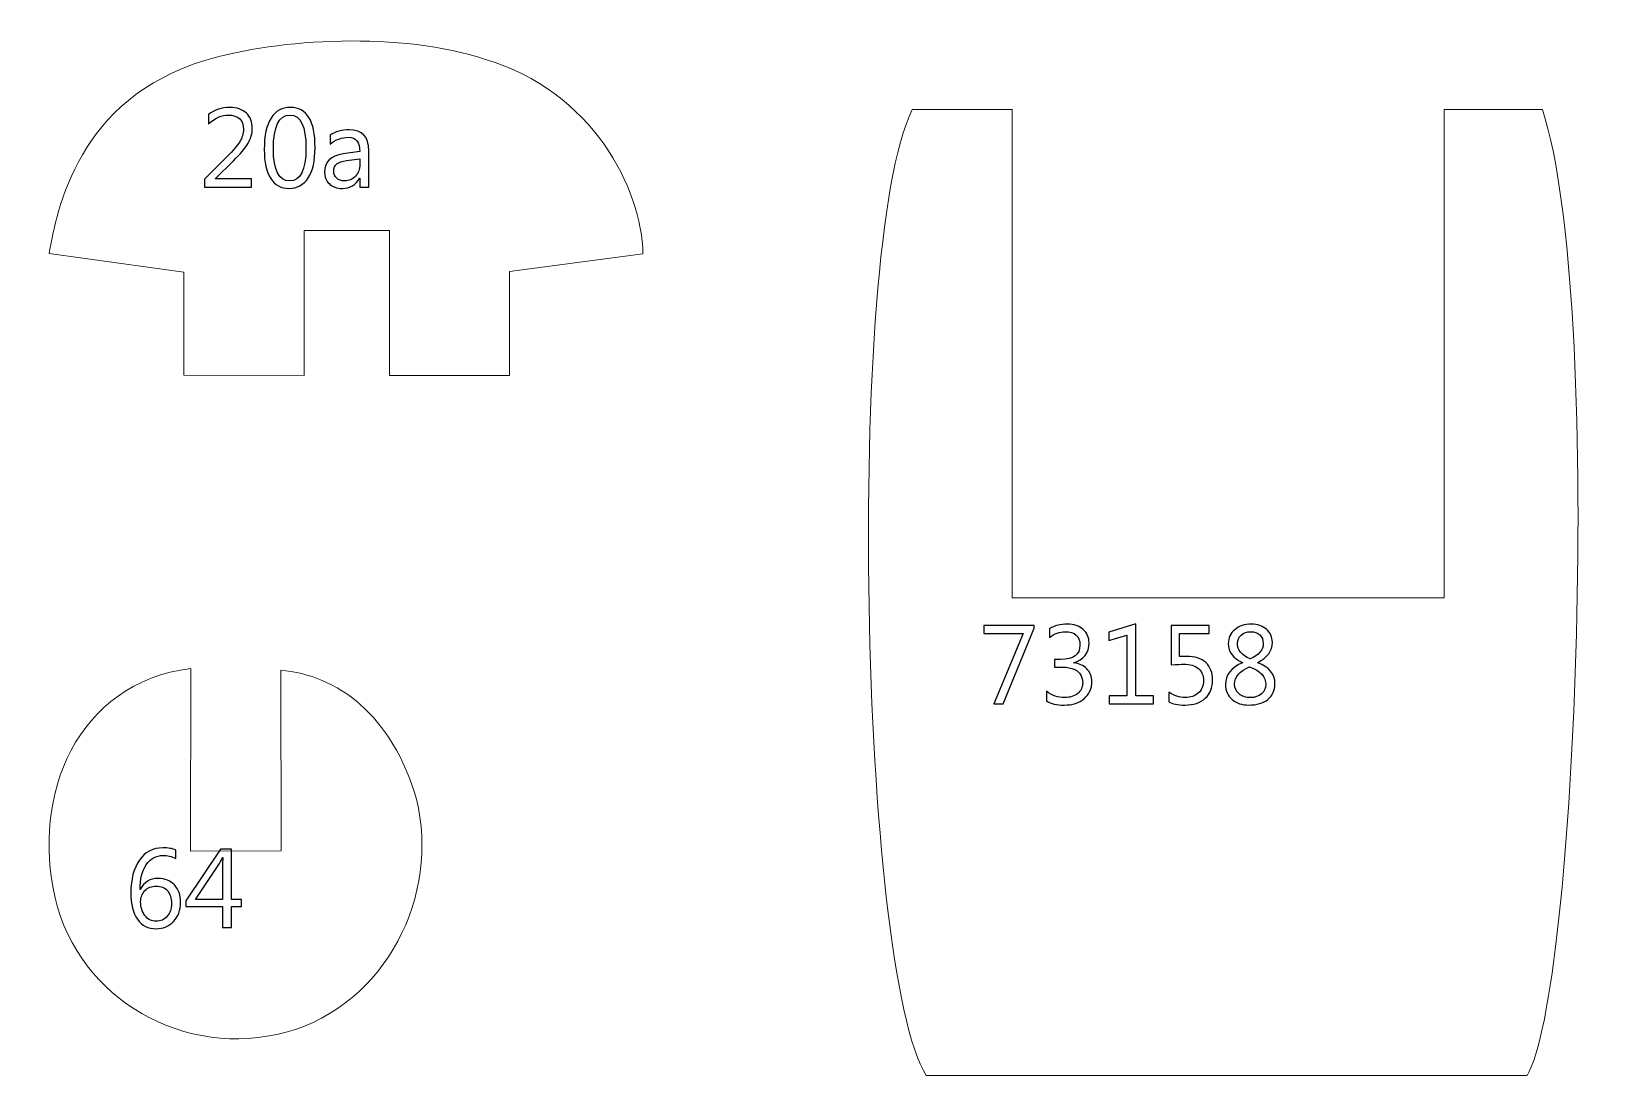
# Model space of a CAD drawing. Header units: centimetres. Extents: x -370 to 378, y -504 to 433.
# Drawn here: x -201.1 to -87.6, y -503.7 to -428.4 of the extents above; entities that cross this region are included whole.
import ezdxf

# ---------------------------------------------------------------- set-up
doc = ezdxf.new("R2010")
doc.units = ezdxf.units.CM
doc.header["$MEASUREMENT"] = 0
doc.layers.add('Camada 1', color=7, linetype='Continuous')
doc.layers.add('Camada 2', color=20, linetype='Continuous')

msp = doc.modelspace()

# ---------------------------------------------------------------- linework, layer by layer
at = {"layer": 'Camada 1', "lineweight": 9}
for points, knots in [([(-181.47, -442.73), (-181.47, -442.73), (-175.29, -442.73), (-175.29, -442.73), (-175.29, -442.73), (-175.29, -442.73), (-175.29, -453.2), (-175.29, -453.2), (-175.29, -453.2), (-175.29, -453.2), (-166.63, -453.2), (-166.63, -453.2), (-166.63, -453.2), (-166.63, -453.2), (-166.63, -445.7), (-166.63, -445.7), (-166.63, -445.7), (-166.63, -445.7), (-157.01, -444.42), (-157.01, -444.42), (-157.01, -444.42), (-157.07, -439.72), (-160.7, -432.66), (-168.37, -430.39), (-168.37, -430.39), (-174.45, -428.38), (-183.28, -428.86), (-188.55, -430.45), (-188.55, -430.45), (-197.8, -433.2), (-199.3, -441.24), (-199.87, -444.39), (-199.87, -444.39), (-199.87, -444.39), (-190.15, -445.74), (-190.15, -445.74), (-190.15, -445.74), (-190.15, -445.74), (-190.15, -453.18), (-190.15, -453.18), (-190.15, -453.18), (-190.15, -453.18), (-181.47, -453.2), (-181.47, -453.2), (-181.47, -453.2), (-181.47, -453.2), (-181.47, -442.73), (-181.47, -442.73)], [0, 0, 0, 0, 0.076923, 0.076923, 0.076923, 0.076923, 0.153846, 0.153846, 0.153846, 0.153846, 0.230769, 0.230769, 0.230769, 0.230769, 0.307692, 0.307692, 0.307692, 0.307692, 0.384615, 0.384615, 0.384615, 0.384615, 0.461538, 0.461538, 0.461538, 0.461538, 0.538462, 0.538462, 0.538462, 0.538462, 0.615385, 0.615385, 0.615385, 0.615385, 0.692308, 0.692308, 0.692308, 0.692308, 0.769231, 0.769231, 0.769231, 0.769231, 0.846154, 0.846154, 0.846154, 0.846154, 1, 1, 1, 1]), ([(-137.58, -434.01), (-137.58, -434.01), (-130.37, -434.01), (-130.37, -434.01), (-130.37, -434.01), (-130.37, -434.01), (-130.37, -469.25), (-130.37, -469.25), (-130.37, -469.25), (-130.37, -469.25), (-99.18, -469.25), (-99.18, -469.25), (-99.18, -469.25), (-99.18, -469.25), (-99.17, -434), (-99.17, -434), (-99.17, -434), (-99.17, -434), (-92.09, -434.01), (-92.09, -434.01), (-92.09, -434.01), (-87.6, -447.75), (-89.65, -497.99), (-93.2, -503.71), (-93.2, -503.71), (-93.2, -503.71), (-136.56, -503.7), (-136.56, -503.7), (-136.56, -503.7), (-141.34, -496.11), (-142.45, -444.12), (-137.58, -434.01)], [0, 0, 0, 0, 0.111111, 0.111111, 0.111111, 0.111111, 0.222222, 0.222222, 0.222222, 0.222222, 0.333333, 0.333333, 0.333333, 0.333333, 0.444444, 0.444444, 0.444444, 0.444444, 0.555556, 0.555556, 0.555556, 0.555556, 0.666667, 0.666667, 0.666667, 0.666667, 0.777778, 0.777778, 0.777778, 0.777778, 1, 1, 1, 1]), ([(-189.67, -487.53), (-189.67, -487.53), (-183.12, -487.5), (-183.12, -487.5), (-183.12, -487.5), (-183.12, -487.5), (-183.15, -474.47), (-183.15, -474.47), (-183.15, -474.47), (-179.1, -474.8), (-175.1, -477.66), (-173.36, -483.78), (-173.36, -483.78), (-171.65, -490.64), (-175.51, -498.61), (-182.76, -500.58), (-182.76, -500.58), (-190.01, -502.56), (-197.71, -498.27), (-199.43, -490.88), (-199.43, -490.88), (-201.14, -483.49), (-197.9, -475.4), (-189.63, -474.33), (-189.63, -474.33), (-189.63, -474.33), (-189.67, -487.53), (-189.67, -487.53)], [0, 0, 0, 0, 0.125, 0.125, 0.125, 0.125, 0.25, 0.25, 0.25, 0.25, 0.375, 0.375, 0.375, 0.375, 0.5, 0.5, 0.5, 0.5, 0.625, 0.625, 0.625, 0.625, 0.75, 0.75, 0.75, 0.75, 1, 1, 1, 1])]:
    msp.add_open_spline(points, degree=3, knots=knots, dxfattribs=at)
at = {"layer": 'Camada 2'}
for points, knots in [([(-185.25, -439.6), (-185.25, -439.6), (-188.65, -439.6), (-188.65, -439.6), (-188.65, -439.6), (-188.65, -439.6), (-188.65, -439.03), (-188.65, -439.03), (-188.65, -439.03), (-188.65, -439.03), (-187, -437.38), (-187, -437.38), (-187, -437.38), (-186.58, -436.96), (-186.28, -436.61), (-186.11, -436.33), (-186.11, -436.33), (-185.93, -436.05), (-185.84, -435.75), (-185.84, -435.43), (-185.84, -435.43), (-185.84, -435.11), (-185.93, -434.85), (-186.11, -434.67), (-186.11, -434.67), (-186.3, -434.5), (-186.57, -434.41), (-186.91, -434.41), (-186.91, -434.41), (-187.41, -434.41), (-187.9, -434.62), (-188.36, -435.05), (-188.36, -435.05), (-188.36, -435.05), (-188.36, -434.37), (-188.36, -434.37), (-188.36, -434.37), (-187.92, -434.03), (-187.41, -433.86), (-186.82, -433.86), (-186.82, -433.86), (-186.32, -433.86), (-185.92, -434), (-185.63, -434.27), (-185.63, -434.27), (-185.34, -434.54), (-185.2, -434.91), (-185.2, -435.37), (-185.2, -435.37), (-185.2, -435.73), (-185.3, -436.08), (-185.5, -436.43), (-185.5, -436.43), (-185.7, -436.77), (-186.06, -437.2), (-186.57, -437.72), (-186.57, -437.72), (-186.57, -437.72), (-187.88, -439), (-187.88, -439), (-187.88, -439), (-187.88, -439), (-187.88, -439.02), (-187.88, -439.02), (-187.88, -439.02), (-187.88, -439.02), (-185.25, -439.02), (-185.25, -439.02), (-185.25, -439.02), (-185.25, -439.02), (-185.25, -439.6), (-185.25, -439.6)], [0, 0, 0, 0, 0.052632, 0.052632, 0.052632, 0.052632, 0.105263, 0.105263, 0.105263, 0.105263, 0.157895, 0.157895, 0.157895, 0.157895, 0.210526, 0.210526, 0.210526, 0.210526, 0.263158, 0.263158, 0.263158, 0.263158, 0.315789, 0.315789, 0.315789, 0.315789, 0.368421, 0.368421, 0.368421, 0.368421, 0.421053, 0.421053, 0.421053, 0.421053, 0.473684, 0.473684, 0.473684, 0.473684, 0.526316, 0.526316, 0.526316, 0.526316, 0.578947, 0.578947, 0.578947, 0.578947, 0.631579, 0.631579, 0.631579, 0.631579, 0.684211, 0.684211, 0.684211, 0.684211, 0.736842, 0.736842, 0.736842, 0.736842, 0.789474, 0.789474, 0.789474, 0.789474, 0.842105, 0.842105, 0.842105, 0.842105, 0.894737, 0.894737, 0.894737, 0.894737, 1, 1, 1, 1]), ([(-182.56, -439.7), (-183.12, -439.7), (-183.56, -439.46), (-183.87, -438.98), (-183.87, -438.98), (-184.19, -438.5), (-184.34, -437.8), (-184.34, -436.89), (-184.34, -436.89), (-184.34, -435.89), (-184.18, -435.14), (-183.85, -434.63), (-183.85, -434.63), (-183.53, -434.11), (-183.05, -433.86), (-182.44, -433.86), (-182.44, -433.86), (-181.26, -433.86), (-180.67, -434.82), (-180.67, -436.75), (-180.67, -436.75), (-180.67, -437.71), (-180.83, -438.44), (-181.17, -438.94), (-181.17, -438.94), (-181.5, -439.45), (-181.97, -439.7), (-182.56, -439.7)], [0, 0, 0, 0, 0.125, 0.125, 0.125, 0.125, 0.25, 0.25, 0.25, 0.25, 0.375, 0.375, 0.375, 0.375, 0.5, 0.5, 0.5, 0.5, 0.625, 0.625, 0.625, 0.625, 0.75, 0.75, 0.75, 0.75, 1, 1, 1, 1]), ([(-182.47, -434.41), (-183.28, -434.41), (-183.68, -435.23), (-183.68, -436.86), (-183.68, -436.86), (-183.68, -438.39), (-183.29, -439.16), (-182.5, -439.16), (-182.5, -439.16), (-181.72, -439.16), (-181.33, -438.38), (-181.33, -436.82), (-181.33, -436.82), (-181.33, -435.21), (-181.71, -434.41), (-182.47, -434.41)], [0, 0, 0, 0, 0.2, 0.2, 0.2, 0.2, 0.4, 0.4, 0.4, 0.4, 0.6, 0.6, 0.6, 0.6, 1, 1, 1, 1]), ([(-176.79, -439.6), (-176.79, -439.6), (-177.44, -439.6), (-177.44, -439.6), (-177.44, -439.6), (-177.44, -439.6), (-177.44, -438.97), (-177.44, -438.97), (-177.44, -438.97), (-177.44, -438.97), (-177.46, -438.97), (-177.46, -438.97), (-177.46, -438.97), (-177.74, -439.45), (-178.15, -439.7), (-178.7, -439.7), (-178.7, -439.7), (-179.1, -439.7), (-179.41, -439.59), (-179.64, -439.38), (-179.64, -439.38), (-179.87, -439.16), (-179.98, -438.88), (-179.98, -438.53), (-179.98, -438.53), (-179.98, -437.78), (-179.54, -437.34), (-178.65, -437.21), (-178.65, -437.21), (-178.65, -437.21), (-177.44, -437.04), (-177.44, -437.04), (-177.44, -437.04), (-177.44, -436.36), (-177.72, -436.01), (-178.27, -436.01), (-178.27, -436.01), (-178.76, -436.01), (-179.19, -436.18), (-179.59, -436.51), (-179.59, -436.51), (-179.59, -436.51), (-179.59, -435.85), (-179.59, -435.85), (-179.59, -435.85), (-179.19, -435.6), (-178.73, -435.47), (-178.22, -435.47), (-178.22, -435.47), (-177.27, -435.47), (-176.79, -435.97), (-176.79, -436.98), (-176.79, -436.98), (-176.79, -436.98), (-176.79, -439.6), (-176.79, -439.6)], [0, 0, 0, 0, 0.066667, 0.066667, 0.066667, 0.066667, 0.133333, 0.133333, 0.133333, 0.133333, 0.2, 0.2, 0.2, 0.2, 0.266667, 0.266667, 0.266667, 0.266667, 0.333333, 0.333333, 0.333333, 0.333333, 0.4, 0.4, 0.4, 0.4, 0.466667, 0.466667, 0.466667, 0.466667, 0.533333, 0.533333, 0.533333, 0.533333, 0.6, 0.6, 0.6, 0.6, 0.666667, 0.666667, 0.666667, 0.666667, 0.733333, 0.733333, 0.733333, 0.733333, 0.8, 0.8, 0.8, 0.8, 0.866667, 0.866667, 0.866667, 0.866667, 1, 1, 1, 1]), ([(-177.44, -437.56), (-177.44, -437.56), (-178.41, -437.69), (-178.41, -437.69), (-178.41, -437.69), (-178.71, -437.74), (-178.94, -437.81), (-179.09, -437.92), (-179.09, -437.92), (-179.24, -438.02), (-179.32, -438.21), (-179.32, -438.48), (-179.32, -438.48), (-179.32, -438.68), (-179.25, -438.84), (-179.11, -438.97), (-179.11, -438.97), (-178.97, -439.09), (-178.78, -439.16), (-178.55, -439.16), (-178.55, -439.16), (-178.23, -439.16), (-177.96, -439.04), (-177.75, -438.82), (-177.75, -438.82), (-177.54, -438.59), (-177.44, -438.31), (-177.44, -437.96), (-177.44, -437.96), (-177.44, -437.96), (-177.44, -437.56), (-177.44, -437.56)], [0, 0, 0, 0, 0.111111, 0.111111, 0.111111, 0.111111, 0.222222, 0.222222, 0.222222, 0.222222, 0.333333, 0.333333, 0.333333, 0.333333, 0.444444, 0.444444, 0.444444, 0.444444, 0.555556, 0.555556, 0.555556, 0.555556, 0.666667, 0.666667, 0.666667, 0.666667, 0.777778, 0.777778, 0.777778, 0.777778, 1, 1, 1, 1]), ([(-127.88, -476.68), (-127.88, -476.68), (-127.88, -475.98), (-127.88, -475.98), (-127.88, -475.98), (-127.49, -476.29), (-127.06, -476.44), (-126.57, -476.44), (-126.57, -476.44), (-126.18, -476.44), (-125.86, -476.34), (-125.63, -476.15), (-125.63, -476.15), (-125.39, -475.95), (-125.27, -475.68), (-125.27, -475.35), (-125.27, -475.35), (-125.27, -474.61), (-125.8, -474.24), (-126.84, -474.24), (-126.84, -474.24), (-126.84, -474.24), (-127.31, -474.24), (-127.31, -474.24), (-127.31, -474.24), (-127.31, -474.24), (-127.31, -473.69), (-127.31, -473.69), (-127.31, -473.69), (-127.31, -473.69), (-126.87, -473.69), (-126.87, -473.69), (-126.87, -473.69), (-125.93, -473.69), (-125.47, -473.35), (-125.47, -472.65), (-125.47, -472.65), (-125.47, -472.01), (-125.82, -471.69), (-126.54, -471.69), (-126.54, -471.69), (-126.93, -471.69), (-127.31, -471.83), (-127.66, -472.1), (-127.66, -472.1), (-127.66, -472.1), (-127.66, -471.47), (-127.66, -471.47), (-127.66, -471.47), (-127.3, -471.25), (-126.87, -471.14), (-126.38, -471.14), (-126.38, -471.14), (-125.9, -471.14), (-125.52, -471.27), (-125.23, -471.52), (-125.23, -471.52), (-124.95, -471.77), (-124.81, -472.1), (-124.81, -472.49), (-124.81, -472.49), (-124.81, -473.23), (-125.18, -473.71), (-125.94, -473.93), (-125.94, -473.93), (-125.94, -473.93), (-125.94, -473.94), (-125.94, -473.94), (-125.94, -473.94), (-125.53, -473.98), (-125.21, -474.12), (-124.97, -474.37), (-124.97, -474.37), (-124.73, -474.61), (-124.61, -474.92), (-124.61, -475.29), (-124.61, -475.29), (-124.61, -475.8), (-124.79, -476.2), (-125.16, -476.52), (-125.16, -476.52), (-125.52, -476.83), (-126, -476.98), (-126.6, -476.98), (-126.6, -476.98), (-127.13, -476.98), (-127.56, -476.88), (-127.88, -476.68)], [0, 0, 0, 0, 0.043478, 0.043478, 0.043478, 0.043478, 0.086957, 0.086957, 0.086957, 0.086957, 0.130435, 0.130435, 0.130435, 0.130435, 0.173913, 0.173913, 0.173913, 0.173913, 0.217391, 0.217391, 0.217391, 0.217391, 0.26087, 0.26087, 0.26087, 0.26087, 0.304348, 0.304348, 0.304348, 0.304348, 0.347826, 0.347826, 0.347826, 0.347826, 0.391304, 0.391304, 0.391304, 0.391304, 0.434783, 0.434783, 0.434783, 0.434783, 0.478261, 0.478261, 0.478261, 0.478261, 0.521739, 0.521739, 0.521739, 0.521739, 0.565217, 0.565217, 0.565217, 0.565217, 0.608696, 0.608696, 0.608696, 0.608696, 0.652174, 0.652174, 0.652174, 0.652174, 0.695652, 0.695652, 0.695652, 0.695652, 0.73913, 0.73913, 0.73913, 0.73913, 0.782609, 0.782609, 0.782609, 0.782609, 0.826087, 0.826087, 0.826087, 0.826087, 0.869565, 0.869565, 0.869565, 0.869565, 0.913043, 0.913043, 0.913043, 0.913043, 1, 1, 1, 1]), ([(-120.16, -476.89), (-120.16, -476.89), (-123.35, -476.89), (-123.35, -476.89), (-123.35, -476.89), (-123.35, -476.89), (-123.35, -476.32), (-123.35, -476.32), (-123.35, -476.32), (-123.35, -476.32), (-122.08, -476.32), (-122.08, -476.32), (-122.08, -476.32), (-122.08, -476.32), (-122.08, -471.93), (-122.08, -471.93), (-122.08, -471.93), (-122.08, -471.93), (-123.39, -472.32), (-123.39, -472.32), (-123.39, -472.32), (-123.39, -472.32), (-123.39, -471.71), (-123.39, -471.71), (-123.39, -471.71), (-123.39, -471.71), (-121.43, -471.11), (-121.43, -471.11), (-121.43, -471.11), (-121.43, -471.11), (-121.43, -476.32), (-121.43, -476.32), (-121.43, -476.32), (-121.43, -476.32), (-120.16, -476.32), (-120.16, -476.32), (-120.16, -476.32), (-120.16, -476.32), (-120.16, -476.89), (-120.16, -476.89)], [0, 0, 0, 0, 0.090909, 0.090909, 0.090909, 0.090909, 0.181818, 0.181818, 0.181818, 0.181818, 0.272727, 0.272727, 0.272727, 0.272727, 0.363636, 0.363636, 0.363636, 0.363636, 0.454545, 0.454545, 0.454545, 0.454545, 0.545455, 0.545455, 0.545455, 0.545455, 0.636364, 0.636364, 0.636364, 0.636364, 0.727273, 0.727273, 0.727273, 0.727273, 0.818182, 0.818182, 0.818182, 0.818182, 1, 1, 1, 1]), ([(-113.74, -473.93), (-113.74, -473.93), (-113.74, -473.91), (-113.74, -473.91), (-113.74, -473.91), (-114.42, -473.6), (-114.76, -473.14), (-114.76, -472.54), (-114.76, -472.54), (-114.76, -472.13), (-114.6, -471.8), (-114.29, -471.54), (-114.29, -471.54), (-113.98, -471.27), (-113.58, -471.14), (-113.09, -471.14), (-113.09, -471.14), (-112.65, -471.14), (-112.29, -471.27), (-112.01, -471.51), (-112.01, -471.51), (-111.72, -471.76), (-111.58, -472.07), (-111.58, -472.45), (-111.58, -472.45), (-111.58, -473.08), (-111.93, -473.56), (-112.63, -473.91), (-112.63, -473.91), (-112.63, -473.91), (-112.63, -473.93), (-112.63, -473.93), (-112.63, -473.93), (-111.81, -474.22), (-111.39, -474.73), (-111.39, -475.45), (-111.39, -475.45), (-111.39, -475.92), (-111.56, -476.29), (-111.9, -476.57), (-111.9, -476.57), (-112.23, -476.84), (-112.7, -476.98), (-113.3, -476.98), (-113.3, -476.98), (-113.78, -476.98), (-114.18, -476.85), (-114.49, -476.57), (-114.49, -476.57), (-114.8, -476.3), (-114.96, -475.95), (-114.96, -475.51), (-114.96, -475.51), (-114.96, -474.79), (-114.55, -474.26), (-113.74, -473.93)], [0, 0, 0, 0, 0.066667, 0.066667, 0.066667, 0.066667, 0.133333, 0.133333, 0.133333, 0.133333, 0.2, 0.2, 0.2, 0.2, 0.266667, 0.266667, 0.266667, 0.266667, 0.333333, 0.333333, 0.333333, 0.333333, 0.4, 0.4, 0.4, 0.4, 0.466667, 0.466667, 0.466667, 0.466667, 0.533333, 0.533333, 0.533333, 0.533333, 0.6, 0.6, 0.6, 0.6, 0.666667, 0.666667, 0.666667, 0.666667, 0.733333, 0.733333, 0.733333, 0.733333, 0.8, 0.8, 0.8, 0.8, 0.866667, 0.866667, 0.866667, 0.866667, 1, 1, 1, 1]), ([(-128.77, -471.44), (-128.77, -471.44), (-131, -476.89), (-131, -476.89), (-131, -476.89), (-131, -476.89), (-131.67, -476.89), (-131.67, -476.89), (-131.67, -476.89), (-131.67, -476.89), (-129.56, -471.82), (-129.56, -471.82), (-129.56, -471.82), (-129.56, -471.82), (-132.4, -471.82), (-132.4, -471.82), (-132.4, -471.82), (-132.4, -471.82), (-132.4, -471.24), (-132.4, -471.24), (-132.4, -471.24), (-132.4, -471.24), (-128.77, -471.24), (-128.77, -471.24), (-128.77, -471.24), (-128.77, -471.24), (-128.77, -471.44), (-128.77, -471.44)], [0, 0, 0, 0, 0.125, 0.125, 0.125, 0.125, 0.25, 0.25, 0.25, 0.25, 0.375, 0.375, 0.375, 0.375, 0.5, 0.5, 0.5, 0.5, 0.625, 0.625, 0.625, 0.625, 0.75, 0.75, 0.75, 0.75, 1, 1, 1, 1]), ([(-119.06, -476.75), (-119.06, -476.75), (-119.06, -476.06), (-119.06, -476.06), (-119.06, -476.06), (-118.67, -476.32), (-118.28, -476.44), (-117.88, -476.44), (-117.88, -476.44), (-117.48, -476.44), (-117.16, -476.33), (-116.91, -476.1), (-116.91, -476.1), (-116.67, -475.88), (-116.55, -475.58), (-116.55, -475.21), (-116.55, -475.21), (-116.55, -474.84), (-116.67, -474.55), (-116.92, -474.34), (-116.92, -474.34), (-117.17, -474.13), (-117.53, -474.03), (-117.99, -474.03), (-117.99, -474.03), (-118.15, -474.03), (-118.45, -474.05), (-118.88, -474.08), (-118.88, -474.08), (-118.88, -474.08), (-118.88, -471.24), (-118.88, -471.24), (-118.88, -471.24), (-118.88, -471.24), (-116.14, -471.24), (-116.14, -471.24), (-116.14, -471.24), (-116.14, -471.24), (-116.14, -471.82), (-116.14, -471.82), (-116.14, -471.82), (-116.14, -471.82), (-118.27, -471.82), (-118.27, -471.82), (-118.27, -471.82), (-118.27, -471.82), (-118.27, -473.48), (-118.27, -473.48), (-118.27, -473.48), (-118.09, -473.47), (-117.93, -473.47), (-117.78, -473.47), (-117.78, -473.47), (-117.18, -473.47), (-116.71, -473.62), (-116.38, -473.92), (-116.38, -473.92), (-116.05, -474.22), (-115.89, -474.64), (-115.89, -475.17), (-115.89, -475.17), (-115.89, -475.71), (-116.06, -476.15), (-116.42, -476.48), (-116.42, -476.48), (-116.78, -476.82), (-117.26, -476.98), (-117.88, -476.98), (-117.88, -476.98), (-118.41, -476.98), (-118.8, -476.91), (-119.06, -476.75)], [0, 0, 0, 0, 0.052632, 0.052632, 0.052632, 0.052632, 0.105263, 0.105263, 0.105263, 0.105263, 0.157895, 0.157895, 0.157895, 0.157895, 0.210526, 0.210526, 0.210526, 0.210526, 0.263158, 0.263158, 0.263158, 0.263158, 0.315789, 0.315789, 0.315789, 0.315789, 0.368421, 0.368421, 0.368421, 0.368421, 0.421053, 0.421053, 0.421053, 0.421053, 0.473684, 0.473684, 0.473684, 0.473684, 0.526316, 0.526316, 0.526316, 0.526316, 0.578947, 0.578947, 0.578947, 0.578947, 0.631579, 0.631579, 0.631579, 0.631579, 0.684211, 0.684211, 0.684211, 0.684211, 0.736842, 0.736842, 0.736842, 0.736842, 0.789474, 0.789474, 0.789474, 0.789474, 0.842105, 0.842105, 0.842105, 0.842105, 0.894737, 0.894737, 0.894737, 0.894737, 1, 1, 1, 1]), ([(-112.24, -472.53), (-112.24, -472.27), (-112.32, -472.07), (-112.49, -471.92), (-112.49, -471.92), (-112.65, -471.77), (-112.87, -471.69), (-113.15, -471.69), (-113.15, -471.69), (-113.42, -471.69), (-113.64, -471.77), (-113.82, -471.93), (-113.82, -471.93), (-114, -472.08), (-114.1, -472.28), (-114.1, -472.52), (-114.1, -472.52), (-114.1, -473.02), (-113.79, -473.39), (-113.18, -473.64), (-113.18, -473.64), (-112.55, -473.38), (-112.24, -473.01), (-112.24, -472.53)], [0, 0, 0, 0, 0.142857, 0.142857, 0.142857, 0.142857, 0.285714, 0.285714, 0.285714, 0.285714, 0.428571, 0.428571, 0.428571, 0.428571, 0.571429, 0.571429, 0.571429, 0.571429, 0.714286, 0.714286, 0.714286, 0.714286, 1, 1, 1, 1]), ([(-113.22, -474.23), (-113.94, -474.52), (-114.3, -474.94), (-114.3, -475.48), (-114.3, -475.48), (-114.3, -475.76), (-114.19, -475.99), (-113.98, -476.17), (-113.98, -476.17), (-113.78, -476.35), (-113.5, -476.44), (-113.16, -476.44), (-113.16, -476.44), (-112.83, -476.44), (-112.57, -476.35), (-112.36, -476.18), (-112.36, -476.18), (-112.16, -476), (-112.06, -475.77), (-112.06, -475.5), (-112.06, -475.5), (-112.06, -474.94), (-112.44, -474.51), (-113.22, -474.23)], [0, 0, 0, 0, 0.142857, 0.142857, 0.142857, 0.142857, 0.285714, 0.285714, 0.285714, 0.285714, 0.428571, 0.428571, 0.428571, 0.428571, 0.571429, 0.571429, 0.571429, 0.571429, 0.714286, 0.714286, 0.714286, 0.714286, 1, 1, 1, 1]), ([(-190.73, -487.44), (-190.73, -487.44), (-190.73, -488.05), (-190.73, -488.05), (-190.73, -488.05), (-191.02, -487.9), (-191.33, -487.83), (-191.65, -487.83), (-191.65, -487.83), (-192.15, -487.83), (-192.55, -488.05), (-192.85, -488.5), (-192.85, -488.5), (-193.15, -488.94), (-193.3, -489.54), (-193.3, -490.29), (-193.3, -490.29), (-193.3, -490.29), (-193.29, -490.29), (-193.29, -490.29), (-193.29, -490.29), (-193.02, -489.75), (-192.59, -489.49), (-192, -489.49), (-192, -489.49), (-191.5, -489.49), (-191.11, -489.65), (-190.82, -489.96), (-190.82, -489.96), (-190.53, -490.28), (-190.38, -490.7), (-190.38, -491.23), (-190.38, -491.23), (-190.38, -491.79), (-190.55, -492.24), (-190.88, -492.59), (-190.88, -492.59), (-191.22, -492.94), (-191.64, -493.12), (-192.15, -493.12), (-192.15, -493.12), (-192.72, -493.12), (-193.16, -492.89), (-193.49, -492.44), (-193.49, -492.44), (-193.81, -491.99), (-193.97, -491.35), (-193.97, -490.54), (-193.97, -490.54), (-193.97, -489.55), (-193.76, -488.75), (-193.34, -488.16), (-193.34, -488.16), (-192.92, -487.57), (-192.36, -487.28), (-191.67, -487.28), (-191.67, -487.28), (-191.27, -487.28), (-190.96, -487.33), (-190.73, -487.44)], [0, 0, 0, 0, 0.0625, 0.0625, 0.0625, 0.0625, 0.125, 0.125, 0.125, 0.125, 0.1875, 0.1875, 0.1875, 0.1875, 0.25, 0.25, 0.25, 0.25, 0.3125, 0.3125, 0.3125, 0.3125, 0.375, 0.375, 0.375, 0.375, 0.4375, 0.4375, 0.4375, 0.4375, 0.5, 0.5, 0.5, 0.5, 0.5625, 0.5625, 0.5625, 0.5625, 0.625, 0.625, 0.625, 0.625, 0.6875, 0.6875, 0.6875, 0.6875, 0.75, 0.75, 0.75, 0.75, 0.8125, 0.8125, 0.8125, 0.8125, 0.875, 0.875, 0.875, 0.875, 1, 1, 1, 1]), ([(-185.99, -491.52), (-185.99, -491.52), (-186.71, -491.52), (-186.71, -491.52), (-186.71, -491.52), (-186.71, -491.52), (-186.71, -493.02), (-186.71, -493.02), (-186.71, -493.02), (-186.71, -493.02), (-187.35, -493.02), (-187.35, -493.02), (-187.35, -493.02), (-187.35, -493.02), (-187.35, -491.52), (-187.35, -491.52), (-187.35, -491.52), (-187.35, -491.52), (-190, -491.52), (-190, -491.52), (-190, -491.52), (-190, -491.52), (-190, -491.1), (-190, -491.1), (-190, -491.1), (-190, -491.1), (-187.49, -487.37), (-187.49, -487.37), (-187.49, -487.37), (-187.49, -487.37), (-186.71, -487.37), (-186.71, -487.37), (-186.71, -487.37), (-186.71, -487.37), (-186.71, -491), (-186.71, -491), (-186.71, -491), (-186.71, -491), (-185.99, -491), (-185.99, -491), (-185.99, -491), (-185.99, -491), (-185.99, -491.52), (-185.99, -491.52)], [0, 0, 0, 0, 0.083333, 0.083333, 0.083333, 0.083333, 0.166667, 0.166667, 0.166667, 0.166667, 0.25, 0.25, 0.25, 0.25, 0.333333, 0.333333, 0.333333, 0.333333, 0.416667, 0.416667, 0.416667, 0.416667, 0.5, 0.5, 0.5, 0.5, 0.583333, 0.583333, 0.583333, 0.583333, 0.666667, 0.666667, 0.666667, 0.666667, 0.75, 0.75, 0.75, 0.75, 0.833333, 0.833333, 0.833333, 0.833333, 1, 1, 1, 1]), ([(-187.35, -491), (-187.35, -491), (-187.35, -488.56), (-187.35, -488.56), (-187.35, -488.56), (-187.35, -488.38), (-187.34, -488.19), (-187.33, -487.97), (-187.33, -487.97), (-187.33, -487.97), (-187.35, -487.97), (-187.35, -487.97), (-187.35, -487.97), (-187.39, -488.07), (-187.46, -488.21), (-187.57, -488.41), (-187.57, -488.41), (-187.57, -488.41), (-189.3, -491), (-189.3, -491), (-189.3, -491), (-189.3, -491), (-187.35, -491), (-187.35, -491)], [0, 0, 0, 0, 0.142857, 0.142857, 0.142857, 0.142857, 0.285714, 0.285714, 0.285714, 0.285714, 0.428571, 0.428571, 0.428571, 0.428571, 0.571429, 0.571429, 0.571429, 0.571429, 0.714286, 0.714286, 0.714286, 0.714286, 1, 1, 1, 1]), ([(-192.14, -490.04), (-192.47, -490.04), (-192.74, -490.15), (-192.95, -490.37), (-192.95, -490.37), (-193.16, -490.6), (-193.26, -490.87), (-193.26, -491.18), (-193.26, -491.18), (-193.26, -491.56), (-193.16, -491.89), (-192.95, -492.17), (-192.95, -492.17), (-192.75, -492.44), (-192.47, -492.58), (-192.13, -492.58), (-192.13, -492.58), (-191.81, -492.58), (-191.54, -492.46), (-191.34, -492.22), (-191.34, -492.22), (-191.14, -491.98), (-191.04, -491.68), (-191.04, -491.31), (-191.04, -491.31), (-191.04, -490.91), (-191.14, -490.6), (-191.33, -490.37), (-191.33, -490.37), (-191.52, -490.15), (-191.79, -490.04), (-192.14, -490.04)], [0, 0, 0, 0, 0.111111, 0.111111, 0.111111, 0.111111, 0.222222, 0.222222, 0.222222, 0.222222, 0.333333, 0.333333, 0.333333, 0.333333, 0.444444, 0.444444, 0.444444, 0.444444, 0.555556, 0.555556, 0.555556, 0.555556, 0.666667, 0.666667, 0.666667, 0.666667, 0.777778, 0.777778, 0.777778, 0.777778, 1, 1, 1, 1])]:
    msp.add_open_spline(points, degree=3, knots=knots, dxfattribs=at)
at = {"layer": 'Camada 2', "lineweight": 9}
for points, knots in [([(-185.25, -439.6), (-185.25, -439.6), (-188.65, -439.6), (-188.65, -439.6), (-188.65, -439.6), (-188.65, -439.6), (-188.65, -439.03), (-188.65, -439.03), (-188.65, -439.03), (-188.65, -439.03), (-187, -437.38), (-187, -437.38), (-187, -437.38), (-186.58, -436.96), (-186.28, -436.61), (-186.11, -436.33), (-186.11, -436.33), (-185.93, -436.05), (-185.84, -435.75), (-185.84, -435.43), (-185.84, -435.43), (-185.84, -435.11), (-185.93, -434.85), (-186.11, -434.67), (-186.11, -434.67), (-186.3, -434.5), (-186.57, -434.41), (-186.91, -434.41), (-186.91, -434.41), (-187.41, -434.41), (-187.9, -434.62), (-188.36, -435.05), (-188.36, -435.05), (-188.36, -435.05), (-188.36, -434.37), (-188.36, -434.37), (-188.36, -434.37), (-187.92, -434.03), (-187.41, -433.86), (-186.82, -433.86), (-186.82, -433.86), (-186.32, -433.86), (-185.92, -434), (-185.63, -434.27), (-185.63, -434.27), (-185.34, -434.54), (-185.2, -434.91), (-185.2, -435.37), (-185.2, -435.37), (-185.2, -435.73), (-185.3, -436.08), (-185.5, -436.43), (-185.5, -436.43), (-185.7, -436.77), (-186.06, -437.2), (-186.57, -437.72), (-186.57, -437.72), (-186.57, -437.72), (-187.88, -439), (-187.88, -439), (-187.88, -439), (-187.88, -439), (-187.88, -439.02), (-187.88, -439.02), (-187.88, -439.02), (-187.88, -439.02), (-185.25, -439.02), (-185.25, -439.02), (-185.25, -439.02), (-185.25, -439.02), (-185.25, -439.6), (-185.25, -439.6)], [0, 0, 0, 0, 0.052632, 0.052632, 0.052632, 0.052632, 0.105263, 0.105263, 0.105263, 0.105263, 0.157895, 0.157895, 0.157895, 0.157895, 0.210526, 0.210526, 0.210526, 0.210526, 0.263158, 0.263158, 0.263158, 0.263158, 0.315789, 0.315789, 0.315789, 0.315789, 0.368421, 0.368421, 0.368421, 0.368421, 0.421053, 0.421053, 0.421053, 0.421053, 0.473684, 0.473684, 0.473684, 0.473684, 0.526316, 0.526316, 0.526316, 0.526316, 0.578947, 0.578947, 0.578947, 0.578947, 0.631579, 0.631579, 0.631579, 0.631579, 0.684211, 0.684211, 0.684211, 0.684211, 0.736842, 0.736842, 0.736842, 0.736842, 0.789474, 0.789474, 0.789474, 0.789474, 0.842105, 0.842105, 0.842105, 0.842105, 0.894737, 0.894737, 0.894737, 0.894737, 1, 1, 1, 1]), ([(-182.56, -439.7), (-183.12, -439.7), (-183.56, -439.46), (-183.87, -438.98), (-183.87, -438.98), (-184.19, -438.5), (-184.34, -437.8), (-184.34, -436.89), (-184.34, -436.89), (-184.34, -435.89), (-184.18, -435.14), (-183.85, -434.63), (-183.85, -434.63), (-183.53, -434.11), (-183.05, -433.86), (-182.44, -433.86), (-182.44, -433.86), (-181.26, -433.86), (-180.67, -434.82), (-180.67, -436.75), (-180.67, -436.75), (-180.67, -437.71), (-180.83, -438.44), (-181.17, -438.94), (-181.17, -438.94), (-181.5, -439.45), (-181.97, -439.7), (-182.56, -439.7)], [0, 0, 0, 0, 0.125, 0.125, 0.125, 0.125, 0.25, 0.25, 0.25, 0.25, 0.375, 0.375, 0.375, 0.375, 0.5, 0.5, 0.5, 0.5, 0.625, 0.625, 0.625, 0.625, 0.75, 0.75, 0.75, 0.75, 1, 1, 1, 1]), ([(-182.47, -434.41), (-183.28, -434.41), (-183.68, -435.23), (-183.68, -436.86), (-183.68, -436.86), (-183.68, -438.39), (-183.29, -439.16), (-182.5, -439.16), (-182.5, -439.16), (-181.72, -439.16), (-181.33, -438.38), (-181.33, -436.82), (-181.33, -436.82), (-181.33, -435.21), (-181.71, -434.41), (-182.47, -434.41)], [0, 0, 0, 0, 0.2, 0.2, 0.2, 0.2, 0.4, 0.4, 0.4, 0.4, 0.6, 0.6, 0.6, 0.6, 1, 1, 1, 1]), ([(-176.79, -439.6), (-176.79, -439.6), (-177.44, -439.6), (-177.44, -439.6), (-177.44, -439.6), (-177.44, -439.6), (-177.44, -438.97), (-177.44, -438.97), (-177.44, -438.97), (-177.44, -438.97), (-177.46, -438.97), (-177.46, -438.97), (-177.46, -438.97), (-177.74, -439.45), (-178.15, -439.7), (-178.7, -439.7), (-178.7, -439.7), (-179.1, -439.7), (-179.41, -439.59), (-179.64, -439.38), (-179.64, -439.38), (-179.87, -439.16), (-179.98, -438.88), (-179.98, -438.53), (-179.98, -438.53), (-179.98, -437.78), (-179.54, -437.34), (-178.65, -437.21), (-178.65, -437.21), (-178.65, -437.21), (-177.44, -437.04), (-177.44, -437.04), (-177.44, -437.04), (-177.44, -436.36), (-177.72, -436.01), (-178.27, -436.01), (-178.27, -436.01), (-178.76, -436.01), (-179.19, -436.18), (-179.59, -436.51), (-179.59, -436.51), (-179.59, -436.51), (-179.59, -435.85), (-179.59, -435.85), (-179.59, -435.85), (-179.19, -435.6), (-178.73, -435.47), (-178.22, -435.47), (-178.22, -435.47), (-177.27, -435.47), (-176.79, -435.97), (-176.79, -436.98), (-176.79, -436.98), (-176.79, -436.98), (-176.79, -439.6), (-176.79, -439.6)], [0, 0, 0, 0, 0.066667, 0.066667, 0.066667, 0.066667, 0.133333, 0.133333, 0.133333, 0.133333, 0.2, 0.2, 0.2, 0.2, 0.266667, 0.266667, 0.266667, 0.266667, 0.333333, 0.333333, 0.333333, 0.333333, 0.4, 0.4, 0.4, 0.4, 0.466667, 0.466667, 0.466667, 0.466667, 0.533333, 0.533333, 0.533333, 0.533333, 0.6, 0.6, 0.6, 0.6, 0.666667, 0.666667, 0.666667, 0.666667, 0.733333, 0.733333, 0.733333, 0.733333, 0.8, 0.8, 0.8, 0.8, 0.866667, 0.866667, 0.866667, 0.866667, 1, 1, 1, 1]), ([(-177.44, -437.56), (-177.44, -437.56), (-178.41, -437.69), (-178.41, -437.69), (-178.41, -437.69), (-178.71, -437.74), (-178.94, -437.81), (-179.09, -437.92), (-179.09, -437.92), (-179.24, -438.02), (-179.32, -438.21), (-179.32, -438.48), (-179.32, -438.48), (-179.32, -438.68), (-179.25, -438.84), (-179.11, -438.97), (-179.11, -438.97), (-178.97, -439.09), (-178.78, -439.16), (-178.55, -439.16), (-178.55, -439.16), (-178.23, -439.16), (-177.96, -439.04), (-177.75, -438.82), (-177.75, -438.82), (-177.54, -438.59), (-177.44, -438.31), (-177.44, -437.96), (-177.44, -437.96), (-177.44, -437.96), (-177.44, -437.56), (-177.44, -437.56)], [0, 0, 0, 0, 0.111111, 0.111111, 0.111111, 0.111111, 0.222222, 0.222222, 0.222222, 0.222222, 0.333333, 0.333333, 0.333333, 0.333333, 0.444444, 0.444444, 0.444444, 0.444444, 0.555556, 0.555556, 0.555556, 0.555556, 0.666667, 0.666667, 0.666667, 0.666667, 0.777778, 0.777778, 0.777778, 0.777778, 1, 1, 1, 1]), ([(-127.88, -476.68), (-127.88, -476.68), (-127.88, -475.98), (-127.88, -475.98), (-127.88, -475.98), (-127.49, -476.29), (-127.06, -476.44), (-126.57, -476.44), (-126.57, -476.44), (-126.18, -476.44), (-125.86, -476.34), (-125.63, -476.15), (-125.63, -476.15), (-125.39, -475.95), (-125.27, -475.68), (-125.27, -475.35), (-125.27, -475.35), (-125.27, -474.61), (-125.8, -474.24), (-126.84, -474.24), (-126.84, -474.24), (-126.84, -474.24), (-127.31, -474.24), (-127.31, -474.24), (-127.31, -474.24), (-127.31, -474.24), (-127.31, -473.69), (-127.31, -473.69), (-127.31, -473.69), (-127.31, -473.69), (-126.87, -473.69), (-126.87, -473.69), (-126.87, -473.69), (-125.93, -473.69), (-125.47, -473.35), (-125.47, -472.65), (-125.47, -472.65), (-125.47, -472.01), (-125.82, -471.69), (-126.54, -471.69), (-126.54, -471.69), (-126.93, -471.69), (-127.31, -471.83), (-127.66, -472.1), (-127.66, -472.1), (-127.66, -472.1), (-127.66, -471.47), (-127.66, -471.47), (-127.66, -471.47), (-127.3, -471.25), (-126.87, -471.14), (-126.38, -471.14), (-126.38, -471.14), (-125.9, -471.14), (-125.52, -471.27), (-125.23, -471.52), (-125.23, -471.52), (-124.95, -471.77), (-124.81, -472.1), (-124.81, -472.49), (-124.81, -472.49), (-124.81, -473.23), (-125.18, -473.71), (-125.94, -473.93), (-125.94, -473.93), (-125.94, -473.93), (-125.94, -473.94), (-125.94, -473.94), (-125.94, -473.94), (-125.53, -473.98), (-125.21, -474.12), (-124.97, -474.37), (-124.97, -474.37), (-124.73, -474.61), (-124.61, -474.92), (-124.61, -475.29), (-124.61, -475.29), (-124.61, -475.8), (-124.79, -476.2), (-125.16, -476.52), (-125.16, -476.52), (-125.52, -476.83), (-126, -476.98), (-126.6, -476.98), (-126.6, -476.98), (-127.13, -476.98), (-127.56, -476.88), (-127.88, -476.68)], [0, 0, 0, 0, 0.043478, 0.043478, 0.043478, 0.043478, 0.086957, 0.086957, 0.086957, 0.086957, 0.130435, 0.130435, 0.130435, 0.130435, 0.173913, 0.173913, 0.173913, 0.173913, 0.217391, 0.217391, 0.217391, 0.217391, 0.26087, 0.26087, 0.26087, 0.26087, 0.304348, 0.304348, 0.304348, 0.304348, 0.347826, 0.347826, 0.347826, 0.347826, 0.391304, 0.391304, 0.391304, 0.391304, 0.434783, 0.434783, 0.434783, 0.434783, 0.478261, 0.478261, 0.478261, 0.478261, 0.521739, 0.521739, 0.521739, 0.521739, 0.565217, 0.565217, 0.565217, 0.565217, 0.608696, 0.608696, 0.608696, 0.608696, 0.652174, 0.652174, 0.652174, 0.652174, 0.695652, 0.695652, 0.695652, 0.695652, 0.73913, 0.73913, 0.73913, 0.73913, 0.782609, 0.782609, 0.782609, 0.782609, 0.826087, 0.826087, 0.826087, 0.826087, 0.869565, 0.869565, 0.869565, 0.869565, 0.913043, 0.913043, 0.913043, 0.913043, 1, 1, 1, 1]), ([(-120.16, -476.89), (-120.16, -476.89), (-123.35, -476.89), (-123.35, -476.89), (-123.35, -476.89), (-123.35, -476.89), (-123.35, -476.32), (-123.35, -476.32), (-123.35, -476.32), (-123.35, -476.32), (-122.08, -476.32), (-122.08, -476.32), (-122.08, -476.32), (-122.08, -476.32), (-122.08, -471.93), (-122.08, -471.93), (-122.08, -471.93), (-122.08, -471.93), (-123.39, -472.32), (-123.39, -472.32), (-123.39, -472.32), (-123.39, -472.32), (-123.39, -471.71), (-123.39, -471.71), (-123.39, -471.71), (-123.39, -471.71), (-121.43, -471.11), (-121.43, -471.11), (-121.43, -471.11), (-121.43, -471.11), (-121.43, -476.32), (-121.43, -476.32), (-121.43, -476.32), (-121.43, -476.32), (-120.16, -476.32), (-120.16, -476.32), (-120.16, -476.32), (-120.16, -476.32), (-120.16, -476.89), (-120.16, -476.89)], [0, 0, 0, 0, 0.090909, 0.090909, 0.090909, 0.090909, 0.181818, 0.181818, 0.181818, 0.181818, 0.272727, 0.272727, 0.272727, 0.272727, 0.363636, 0.363636, 0.363636, 0.363636, 0.454545, 0.454545, 0.454545, 0.454545, 0.545455, 0.545455, 0.545455, 0.545455, 0.636364, 0.636364, 0.636364, 0.636364, 0.727273, 0.727273, 0.727273, 0.727273, 0.818182, 0.818182, 0.818182, 0.818182, 1, 1, 1, 1]), ([(-113.74, -473.93), (-113.74, -473.93), (-113.74, -473.91), (-113.74, -473.91), (-113.74, -473.91), (-114.42, -473.6), (-114.76, -473.14), (-114.76, -472.54), (-114.76, -472.54), (-114.76, -472.13), (-114.6, -471.8), (-114.29, -471.54), (-114.29, -471.54), (-113.98, -471.27), (-113.58, -471.14), (-113.09, -471.14), (-113.09, -471.14), (-112.65, -471.14), (-112.29, -471.27), (-112.01, -471.51), (-112.01, -471.51), (-111.72, -471.76), (-111.58, -472.07), (-111.58, -472.45), (-111.58, -472.45), (-111.58, -473.08), (-111.93, -473.56), (-112.63, -473.91), (-112.63, -473.91), (-112.63, -473.91), (-112.63, -473.93), (-112.63, -473.93), (-112.63, -473.93), (-111.81, -474.22), (-111.39, -474.73), (-111.39, -475.45), (-111.39, -475.45), (-111.39, -475.92), (-111.56, -476.29), (-111.9, -476.57), (-111.9, -476.57), (-112.23, -476.84), (-112.7, -476.98), (-113.3, -476.98), (-113.3, -476.98), (-113.78, -476.98), (-114.18, -476.85), (-114.49, -476.57), (-114.49, -476.57), (-114.8, -476.3), (-114.96, -475.95), (-114.96, -475.51), (-114.96, -475.51), (-114.96, -474.79), (-114.55, -474.26), (-113.74, -473.93)], [0, 0, 0, 0, 0.066667, 0.066667, 0.066667, 0.066667, 0.133333, 0.133333, 0.133333, 0.133333, 0.2, 0.2, 0.2, 0.2, 0.266667, 0.266667, 0.266667, 0.266667, 0.333333, 0.333333, 0.333333, 0.333333, 0.4, 0.4, 0.4, 0.4, 0.466667, 0.466667, 0.466667, 0.466667, 0.533333, 0.533333, 0.533333, 0.533333, 0.6, 0.6, 0.6, 0.6, 0.666667, 0.666667, 0.666667, 0.666667, 0.733333, 0.733333, 0.733333, 0.733333, 0.8, 0.8, 0.8, 0.8, 0.866667, 0.866667, 0.866667, 0.866667, 1, 1, 1, 1]), ([(-128.77, -471.44), (-128.77, -471.44), (-131, -476.89), (-131, -476.89), (-131, -476.89), (-131, -476.89), (-131.67, -476.89), (-131.67, -476.89), (-131.67, -476.89), (-131.67, -476.89), (-129.56, -471.82), (-129.56, -471.82), (-129.56, -471.82), (-129.56, -471.82), (-132.4, -471.82), (-132.4, -471.82), (-132.4, -471.82), (-132.4, -471.82), (-132.4, -471.24), (-132.4, -471.24), (-132.4, -471.24), (-132.4, -471.24), (-128.77, -471.24), (-128.77, -471.24), (-128.77, -471.24), (-128.77, -471.24), (-128.77, -471.44), (-128.77, -471.44)], [0, 0, 0, 0, 0.125, 0.125, 0.125, 0.125, 0.25, 0.25, 0.25, 0.25, 0.375, 0.375, 0.375, 0.375, 0.5, 0.5, 0.5, 0.5, 0.625, 0.625, 0.625, 0.625, 0.75, 0.75, 0.75, 0.75, 1, 1, 1, 1]), ([(-119.06, -476.75), (-119.06, -476.75), (-119.06, -476.06), (-119.06, -476.06), (-119.06, -476.06), (-118.67, -476.32), (-118.28, -476.44), (-117.88, -476.44), (-117.88, -476.44), (-117.48, -476.44), (-117.16, -476.33), (-116.91, -476.1), (-116.91, -476.1), (-116.67, -475.88), (-116.55, -475.58), (-116.55, -475.21), (-116.55, -475.21), (-116.55, -474.84), (-116.67, -474.55), (-116.92, -474.34), (-116.92, -474.34), (-117.17, -474.13), (-117.53, -474.03), (-117.99, -474.03), (-117.99, -474.03), (-118.15, -474.03), (-118.45, -474.05), (-118.88, -474.08), (-118.88, -474.08), (-118.88, -474.08), (-118.88, -471.24), (-118.88, -471.24), (-118.88, -471.24), (-118.88, -471.24), (-116.14, -471.24), (-116.14, -471.24), (-116.14, -471.24), (-116.14, -471.24), (-116.14, -471.82), (-116.14, -471.82), (-116.14, -471.82), (-116.14, -471.82), (-118.27, -471.82), (-118.27, -471.82), (-118.27, -471.82), (-118.27, -471.82), (-118.27, -473.48), (-118.27, -473.48), (-118.27, -473.48), (-118.09, -473.47), (-117.93, -473.47), (-117.78, -473.47), (-117.78, -473.47), (-117.18, -473.47), (-116.71, -473.62), (-116.38, -473.92), (-116.38, -473.92), (-116.05, -474.22), (-115.89, -474.64), (-115.89, -475.17), (-115.89, -475.17), (-115.89, -475.71), (-116.06, -476.15), (-116.42, -476.48), (-116.42, -476.48), (-116.78, -476.82), (-117.26, -476.98), (-117.88, -476.98), (-117.88, -476.98), (-118.41, -476.98), (-118.8, -476.91), (-119.06, -476.75)], [0, 0, 0, 0, 0.052632, 0.052632, 0.052632, 0.052632, 0.105263, 0.105263, 0.105263, 0.105263, 0.157895, 0.157895, 0.157895, 0.157895, 0.210526, 0.210526, 0.210526, 0.210526, 0.263158, 0.263158, 0.263158, 0.263158, 0.315789, 0.315789, 0.315789, 0.315789, 0.368421, 0.368421, 0.368421, 0.368421, 0.421053, 0.421053, 0.421053, 0.421053, 0.473684, 0.473684, 0.473684, 0.473684, 0.526316, 0.526316, 0.526316, 0.526316, 0.578947, 0.578947, 0.578947, 0.578947, 0.631579, 0.631579, 0.631579, 0.631579, 0.684211, 0.684211, 0.684211, 0.684211, 0.736842, 0.736842, 0.736842, 0.736842, 0.789474, 0.789474, 0.789474, 0.789474, 0.842105, 0.842105, 0.842105, 0.842105, 0.894737, 0.894737, 0.894737, 0.894737, 1, 1, 1, 1]), ([(-112.24, -472.53), (-112.24, -472.27), (-112.32, -472.07), (-112.49, -471.92), (-112.49, -471.92), (-112.65, -471.77), (-112.87, -471.69), (-113.15, -471.69), (-113.15, -471.69), (-113.42, -471.69), (-113.64, -471.77), (-113.82, -471.93), (-113.82, -471.93), (-114, -472.08), (-114.1, -472.28), (-114.1, -472.52), (-114.1, -472.52), (-114.1, -473.02), (-113.79, -473.39), (-113.18, -473.64), (-113.18, -473.64), (-112.55, -473.38), (-112.24, -473.01), (-112.24, -472.53)], [0, 0, 0, 0, 0.142857, 0.142857, 0.142857, 0.142857, 0.285714, 0.285714, 0.285714, 0.285714, 0.428571, 0.428571, 0.428571, 0.428571, 0.571429, 0.571429, 0.571429, 0.571429, 0.714286, 0.714286, 0.714286, 0.714286, 1, 1, 1, 1]), ([(-113.22, -474.23), (-113.94, -474.52), (-114.3, -474.94), (-114.3, -475.48), (-114.3, -475.48), (-114.3, -475.76), (-114.19, -475.99), (-113.98, -476.17), (-113.98, -476.17), (-113.78, -476.35), (-113.5, -476.44), (-113.16, -476.44), (-113.16, -476.44), (-112.83, -476.44), (-112.57, -476.35), (-112.36, -476.18), (-112.36, -476.18), (-112.16, -476), (-112.06, -475.77), (-112.06, -475.5), (-112.06, -475.5), (-112.06, -474.94), (-112.44, -474.51), (-113.22, -474.23)], [0, 0, 0, 0, 0.142857, 0.142857, 0.142857, 0.142857, 0.285714, 0.285714, 0.285714, 0.285714, 0.428571, 0.428571, 0.428571, 0.428571, 0.571429, 0.571429, 0.571429, 0.571429, 0.714286, 0.714286, 0.714286, 0.714286, 1, 1, 1, 1]), ([(-190.73, -487.44), (-190.73, -487.44), (-190.73, -488.05), (-190.73, -488.05), (-190.73, -488.05), (-191.02, -487.9), (-191.33, -487.83), (-191.65, -487.83), (-191.65, -487.83), (-192.15, -487.83), (-192.55, -488.05), (-192.85, -488.5), (-192.85, -488.5), (-193.15, -488.94), (-193.3, -489.54), (-193.3, -490.29), (-193.3, -490.29), (-193.3, -490.29), (-193.29, -490.29), (-193.29, -490.29), (-193.29, -490.29), (-193.02, -489.75), (-192.59, -489.49), (-192, -489.49), (-192, -489.49), (-191.5, -489.49), (-191.11, -489.65), (-190.82, -489.96), (-190.82, -489.96), (-190.53, -490.28), (-190.38, -490.7), (-190.38, -491.23), (-190.38, -491.23), (-190.38, -491.79), (-190.55, -492.24), (-190.88, -492.59), (-190.88, -492.59), (-191.22, -492.94), (-191.64, -493.12), (-192.15, -493.12), (-192.15, -493.12), (-192.72, -493.12), (-193.16, -492.89), (-193.49, -492.44), (-193.49, -492.44), (-193.81, -491.99), (-193.97, -491.35), (-193.97, -490.54), (-193.97, -490.54), (-193.97, -489.55), (-193.76, -488.75), (-193.34, -488.16), (-193.34, -488.16), (-192.92, -487.57), (-192.36, -487.28), (-191.67, -487.28), (-191.67, -487.28), (-191.27, -487.28), (-190.96, -487.33), (-190.73, -487.44)], [0, 0, 0, 0, 0.0625, 0.0625, 0.0625, 0.0625, 0.125, 0.125, 0.125, 0.125, 0.1875, 0.1875, 0.1875, 0.1875, 0.25, 0.25, 0.25, 0.25, 0.3125, 0.3125, 0.3125, 0.3125, 0.375, 0.375, 0.375, 0.375, 0.4375, 0.4375, 0.4375, 0.4375, 0.5, 0.5, 0.5, 0.5, 0.5625, 0.5625, 0.5625, 0.5625, 0.625, 0.625, 0.625, 0.625, 0.6875, 0.6875, 0.6875, 0.6875, 0.75, 0.75, 0.75, 0.75, 0.8125, 0.8125, 0.8125, 0.8125, 0.875, 0.875, 0.875, 0.875, 1, 1, 1, 1]), ([(-185.99, -491.52), (-185.99, -491.52), (-186.71, -491.52), (-186.71, -491.52), (-186.71, -491.52), (-186.71, -491.52), (-186.71, -493.02), (-186.71, -493.02), (-186.71, -493.02), (-186.71, -493.02), (-187.35, -493.02), (-187.35, -493.02), (-187.35, -493.02), (-187.35, -493.02), (-187.35, -491.52), (-187.35, -491.52), (-187.35, -491.52), (-187.35, -491.52), (-190, -491.52), (-190, -491.52), (-190, -491.52), (-190, -491.52), (-190, -491.1), (-190, -491.1), (-190, -491.1), (-190, -491.1), (-187.49, -487.37), (-187.49, -487.37), (-187.49, -487.37), (-187.49, -487.37), (-186.71, -487.37), (-186.71, -487.37), (-186.71, -487.37), (-186.71, -487.37), (-186.71, -491), (-186.71, -491), (-186.71, -491), (-186.71, -491), (-185.99, -491), (-185.99, -491), (-185.99, -491), (-185.99, -491), (-185.99, -491.52), (-185.99, -491.52)], [0, 0, 0, 0, 0.083333, 0.083333, 0.083333, 0.083333, 0.166667, 0.166667, 0.166667, 0.166667, 0.25, 0.25, 0.25, 0.25, 0.333333, 0.333333, 0.333333, 0.333333, 0.416667, 0.416667, 0.416667, 0.416667, 0.5, 0.5, 0.5, 0.5, 0.583333, 0.583333, 0.583333, 0.583333, 0.666667, 0.666667, 0.666667, 0.666667, 0.75, 0.75, 0.75, 0.75, 0.833333, 0.833333, 0.833333, 0.833333, 1, 1, 1, 1]), ([(-187.35, -491), (-187.35, -491), (-187.35, -488.56), (-187.35, -488.56), (-187.35, -488.56), (-187.35, -488.38), (-187.34, -488.19), (-187.33, -487.97), (-187.33, -487.97), (-187.33, -487.97), (-187.35, -487.97), (-187.35, -487.97), (-187.35, -487.97), (-187.39, -488.07), (-187.46, -488.21), (-187.57, -488.41), (-187.57, -488.41), (-187.57, -488.41), (-189.3, -491), (-189.3, -491), (-189.3, -491), (-189.3, -491), (-187.35, -491), (-187.35, -491)], [0, 0, 0, 0, 0.142857, 0.142857, 0.142857, 0.142857, 0.285714, 0.285714, 0.285714, 0.285714, 0.428571, 0.428571, 0.428571, 0.428571, 0.571429, 0.571429, 0.571429, 0.571429, 0.714286, 0.714286, 0.714286, 0.714286, 1, 1, 1, 1]), ([(-192.14, -490.04), (-192.47, -490.04), (-192.74, -490.15), (-192.95, -490.37), (-192.95, -490.37), (-193.16, -490.6), (-193.26, -490.87), (-193.26, -491.18), (-193.26, -491.18), (-193.26, -491.56), (-193.16, -491.89), (-192.95, -492.17), (-192.95, -492.17), (-192.75, -492.44), (-192.47, -492.58), (-192.13, -492.58), (-192.13, -492.58), (-191.81, -492.58), (-191.54, -492.46), (-191.34, -492.22), (-191.34, -492.22), (-191.14, -491.98), (-191.04, -491.68), (-191.04, -491.31), (-191.04, -491.31), (-191.04, -490.91), (-191.14, -490.6), (-191.33, -490.37), (-191.33, -490.37), (-191.52, -490.15), (-191.79, -490.04), (-192.14, -490.04)], [0, 0, 0, 0, 0.111111, 0.111111, 0.111111, 0.111111, 0.222222, 0.222222, 0.222222, 0.222222, 0.333333, 0.333333, 0.333333, 0.333333, 0.444444, 0.444444, 0.444444, 0.444444, 0.555556, 0.555556, 0.555556, 0.555556, 0.666667, 0.666667, 0.666667, 0.666667, 0.777778, 0.777778, 0.777778, 0.777778, 1, 1, 1, 1])]:
    msp.add_open_spline(points, degree=3, knots=knots, dxfattribs=at)

doc.saveas('drawing.dxf')
